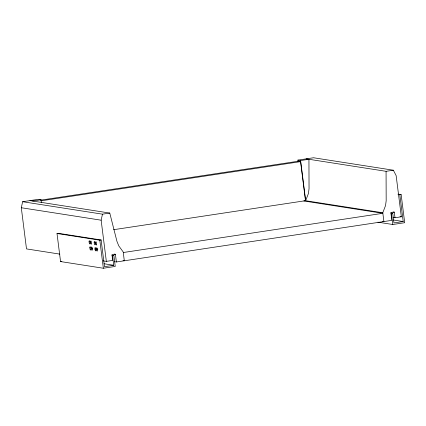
<?xml version="1.0" encoding="UTF-8"?>
<svg xmlns="http://www.w3.org/2000/svg" width="426" height="426" viewBox="0 0 426 426"><rect width="100%" height="100%" fill="white"/><g stroke="black" fill="none" stroke-linecap="round" stroke-linejoin="round"><path stroke-width="0.64" d="M59.874 254.12L26.503 248.912L21.3 207.739L22.631 201.716L38.287 199.347L41.002 199.773L41.338 202.409M298.04 161.443L297.875 160.123L313.531 157.758L393.368 170.214L396.143 175.618L401.345 216.791L395.003 217.75L394.295 212.137L390.86 212.654L391.829 220.359L116.383 261.979L115.409 254.279L111.974 254.796L112.682 260.414L106.34 261.372L101.138 220.194L102.474 214.171L109.775 213.069L116.958 241.382L118.763 245.861L123.205 251.979L124.312 260.781L123.007 260.579M382.591 221.355L383.901 221.557L382.788 212.755L385.546 205.55L386.174 200.705L386.068 171.316L306.225 158.861M32.653 201.035L41.002 199.773M300.591 160.549L308.941 159.287L309.047 188.67L308.419 193.516L305.666 200.721L300.591 160.549L297.875 160.123M40.561 200.177L298.173 161.252L300.57 161.624L305.506 200.694L113.609 229.694M40.981 200.848L300.57 161.624M386.068 171.316L393.368 170.214M57.009 233.501L58.33 233.299L101.127 239.976L104.498 266.665L113.747 265.265L112.533 255.637L113.854 255.435L115.244 266.442L103.348 268.242L60.556 261.564L57.009 233.501L99.801 240.173L101.127 239.976M398.534 194.639L401.154 194.639L404.7 222.707L392.804 224.502L377.894 222.175M91.318 248.56L92.639 248.363M94.987 249.135L95.871 249.002M96.43 249.359L97.751 249.157M60.556 261.564L61.807 261.378M123.274 252.527L382.857 213.304L303.818 200.971M399.833 194.842L403.204 221.531L393.954 222.926L392.735 213.298L391.414 213.495L392.804 224.502M397.911 194.134L401.154 194.639M392.985 211.93L394.295 212.137M390.791 212.995L392.735 213.298M304.26 200.502L382.788 212.755M400.035 216.589L401.345 216.791M393.044 217.446L395.003 217.75M393.48 220.013L403.204 221.531M29.937 200.614L109.775 213.069M22.631 201.716L102.474 214.171M21.3 207.739L101.138 220.194M114.099 254.072L115.409 254.279M111.91 255.131L113.854 255.435M114.418 261.676L116.383 261.979M103.065 260.861L106.34 261.372M104.024 263.747L113.747 265.265M99.801 240.173L103.348 268.242M97.719 248.869L97.767 249.295M92.602 247.98L92.644 248.406M95.951 249.348L95.887 248.917A1.672 0.463 81.4 0 0 95.216 247.559A1.672 0.463 81.4 0 0 94.977 249.066L95.046 249.498A1.672 0.463 81.4 0 0 95.717 250.861A1.672 0.463 81.4 0 0 95.951 249.348M97.41 249.801L97.362 249.37A1.672 0.463 81.4 0 0 96.718 247.788A1.672 0.463 81.4 0 0 96.393 249.066L96.441 249.498A1.672 0.463 81.4 0 0 97.091 251.079A1.672 0.463 81.4 0 0 97.41 249.801M92.309 249.093L92.266 248.667A1.672 0.463 81.4 0 0 91.638 247A1.672 0.463 81.4 0 0 91.281 248.177L91.318 248.603A1.672 0.463 81.4 0 0 91.952 250.27A1.672 0.463 81.4 0 0 92.309 249.093M90.514 241.633A1.672 0.463 81.4 0 0 91.217 244.231A1.672 0.463 81.4 0 0 91.356 241.883A1.672 0.463 81.4 0 0 90.514 241.633M94.183 242.266A1.672 0.463 81.4 0 0 94.907 244.806A1.672 0.463 81.4 0 0 95.014 242.394A1.672 0.463 81.4 0 0 94.183 242.266M89.087 241.489A1.619 0.447 81.4 0 0 89.79 243.954A1.619 0.447 81.4 0 0 89.897 241.627A1.619 0.447 81.4 0 0 89.087 241.489M89.838 247.522A1.672 0.463 81.4 0 0 90.568 250.062A1.672 0.463 81.4 0 0 90.669 247.65A1.672 0.463 81.4 0 0 89.838 247.522M95.621 242.49A1.672 0.463 81.4 0 0 96.351 245.03A1.672 0.463 81.4 0 0 96.446 242.618A1.672 0.463 81.4 0 0 95.621 242.49"/></g></svg>
